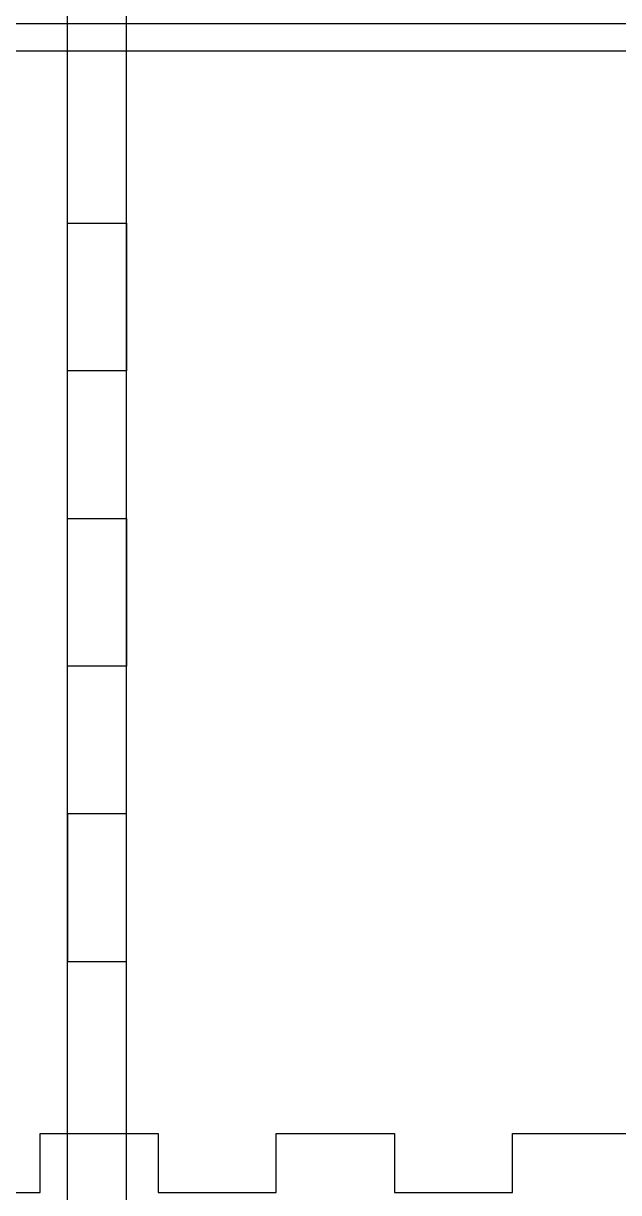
# Model space of a CAD drawing. Header units: millimetres. Extents: x -118 to 1034, y -150 to 646.
# Drawn here: x 733.8 to 794.3, y 229.3 to 348.1 of the extents above; entities that cross this region are included whole.
import ezdxf

# ---------------------------------------------------------------- set-up
doc = ezdxf.new("R2010")
doc.units = ezdxf.units.MM
doc.layers.add('Holes', color=1, linetype='Continuous', plot=False)
doc.layers.add('TabGuides', color=3, linetype='Continuous')
doc.layers.add('text', color=5, linetype='Continuous')

msp = doc.modelspace()

# ---------------------------------------------------------------- linework, layer by layer
for p, q in [((647.0074, 348.0963), (855.5074, 348.0963)), ((647.0074, 348.0963), (855.5074, 348.0963)), ((647.0074, 348.0963), (855.5074, 348.0963)), ((647.0074, 348.0963), (855.5074, 348.0963)), ((647.0074, 348.0963), (855.5074, 348.0963)), ((647.0074, 348.0963), (855.5074, 348.0963)), ((647.0074, 348.0963), (855.5074, 348.0963)), ((647.0074, 348.0963), (855.5074, 348.0963)), ((647.0074, 348.0963), (855.5074, 348.0963)), ((647.0074, 348.0963), (855.5074, 348.0963)), ((647.0074, 348.0963), (855.5074, 348.0963)), ((647.0074, 348.0963), (855.5074, 348.0963)), ((647.0074, 348.0963), (855.5074, 348.0963)), ((647.0074, 348.0963), (855.5074, 348.0963)), ((647.0074, 348.0963), (855.5074, 348.0963)), ((647.0074, 348.0963), (855.5074, 348.0963)), ((647.0074, 348.0963), (855.5074, 348.0963)), ((647.0074, 348.0963), (855.5074, 348.0963)), ((647.0074, 348.0963), (855.5074, 348.0963)), ((647.0074, 348.0963), (855.5074, 348.0963)), ((647.0074, 348.0963), (855.5074, 348.0963)), ((647.0074, 348.0963), (855.5074, 348.0963)), ((647.0074, 348.0963), (855.5074, 348.0963)), ((647.0074, 348.0963), (855.5074, 348.0963)), ((647.0074, 348.0963), (855.5074, 348.0963)), ((647.0074, 348.0963), (855.5074, 348.0963)), ((647.0074, 348.0963), (855.5074, 348.0963)), ((647.0074, 348.0963), (855.5074, 348.0963)), ((647.0074, 348.0963), (855.5074, 348.0963)), ((647.0074, 348.0963), (855.5074, 348.0963)), ((735.5074, 229.3463), (735.5074, 235.3463)), ((735.5074, 235.3463), (747.5074, 235.3463)), ((735.5074, 229.3463), (735.5074, 235.3463)), ((735.5074, 235.3463), (747.5074, 235.3463)), ((735.5074, 229.3463), (735.5074, 235.3463)), ((735.5074, 235.3463), (747.5074, 235.3463)), ((735.5074, 229.3463), (735.5074, 235.3463)), ((735.5074, 235.3463), (747.5074, 235.3463)), ((735.5074, 229.3463), (735.5074, 235.3463)), ((735.5074, 235.3463), (747.5074, 235.3463)), ((735.5074, 229.3463), (735.5074, 235.3463)), ((735.5074, 235.3463), (747.5074, 235.3463)), ((735.5074, 229.3463), (735.5074, 235.3463)), ((735.5074, 235.3463), (747.5074, 235.3463)), ((735.5074, 229.3463), (735.5074, 235.3463)), ((735.5074, 235.3463), (747.5074, 235.3463)), ((735.5074, 229.3463), (735.5074, 235.3463)), ((735.5074, 235.3463), (747.5074, 235.3463)), ((735.5074, 229.3463), (735.5074, 235.3463)), ((735.5074, 235.3463), (747.5074, 235.3463)), ((735.5074, 229.3463), (735.5074, 235.3463)), ((735.5074, 235.3463), (747.5074, 235.3463)), ((735.5074, 229.3463), (735.5074, 235.3463)), ((735.5074, 235.3463), (747.5074, 235.3463)), ((735.5074, 229.3463), (735.5074, 235.3463)), ((735.5074, 235.3463), (747.5074, 235.3463)), ((735.5074, 229.3463), (735.5074, 235.3463)), ((735.5074, 235.3463), (747.5074, 235.3463)), ((735.5074, 229.3463), (735.5074, 235.3463)), ((735.5074, 235.3463), (747.5074, 235.3463)), ((735.5074, 229.3463), (735.5074, 235.3463)), ((735.5074, 235.3463), (747.5074, 235.3463)), ((735.5074, 229.3463), (735.5074, 235.3463)), ((735.5074, 235.3463), (747.5074, 235.3463)), ((735.5074, 229.3463), (735.5074, 235.3463)), ((735.5074, 235.3463), (747.5074, 235.3463)), ((735.5074, 229.3463), (735.5074, 235.3463)), ((735.5074, 235.3463), (747.5074, 235.3463)), ((735.5074, 229.3463), (735.5074, 235.3463)), ((735.5074, 235.3463), (747.5074, 235.3463)), ((735.5074, 229.3463), (735.5074, 235.3463)), ((735.5074, 235.3463), (747.5074, 235.3463)), ((735.5074, 229.3463), (735.5074, 235.3463)), ((735.5074, 235.3463), (747.5074, 235.3463)), ((735.5074, 229.3463), (735.5074, 235.3463)), ((735.5074, 235.3463), (747.5074, 235.3463)), ((735.5074, 229.3463), (735.5074, 235.3463)), ((735.5074, 235.3463), (747.5074, 235.3463)), ((735.5074, 229.3463), (735.5074, 235.3463)), ((735.5074, 235.3463), (747.5074, 235.3463)), ((735.5074, 229.3463), (735.5074, 235.3463)), ((735.5074, 235.3463), (747.5074, 235.3463)), ((735.5074, 229.3463), (735.5074, 235.3463)), ((735.5074, 235.3463), (747.5074, 235.3463)), ((735.5074, 229.3463), (735.5074, 235.3463)), ((735.5074, 235.3463), (747.5074, 235.3463)), ((735.5074, 229.3463), (735.5074, 235.3463)), ((735.5074, 235.3463), (747.5074, 235.3463)), ((735.5074, 229.3463), (735.5074, 235.3463)), ((735.5074, 235.3463), (747.5074, 235.3463)), ((747.5074, 235.3463), (747.5074, 229.3463)), ((747.5074, 235.3463), (747.5074, 229.3463)), ((747.5074, 235.3463), (747.5074, 229.3463)), ((747.5074, 235.3463), (747.5074, 229.3463)), ((747.5074, 235.3463), (747.5074, 229.3463)), ((747.5074, 235.3463), (747.5074, 229.3463)), ((747.5074, 235.3463), (747.5074, 229.3463)), ((747.5074, 235.3463), (747.5074, 229.3463)), ((747.5074, 235.3463), (747.5074, 229.3463)), ((747.5074, 235.3463), (747.5074, 229.3463)), ((747.5074, 235.3463), (747.5074, 229.3463)), ((747.5074, 235.3463), (747.5074, 229.3463)), ((747.5074, 235.3463), (747.5074, 229.3463)), ((747.5074, 235.3463), (747.5074, 229.3463)), ((747.5074, 235.3463), (747.5074, 229.3463)), ((747.5074, 235.3463), (747.5074, 229.3463)), ((747.5074, 235.3463), (747.5074, 229.3463)), ((747.5074, 235.3463), (747.5074, 229.3463)), ((747.5074, 235.3463), (747.5074, 229.3463)), ((747.5074, 235.3463), (747.5074, 229.3463)), ((747.5074, 235.3463), (747.5074, 229.3463)), ((747.5074, 235.3463), (747.5074, 229.3463)), ((747.5074, 235.3463), (747.5074, 229.3463)), ((747.5074, 235.3463), (747.5074, 229.3463)), ((747.5074, 235.3463), (747.5074, 229.3463)), ((747.5074, 235.3463), (747.5074, 229.3463)), ((747.5074, 235.3463), (747.5074, 229.3463)), ((747.5074, 235.3463), (747.5074, 229.3463)), ((747.5074, 235.3463), (747.5074, 229.3463)), ((747.5074, 235.3463), (747.5074, 229.3463)), ((759.5074, 229.3463), (759.5074, 235.3463)), ((759.5074, 235.3463), (771.5074, 235.3463)), ((759.5074, 229.3463), (759.5074, 235.3463)), ((759.5074, 235.3463), (771.5074, 235.3463)), ((759.5074, 229.3463), (759.5074, 235.3463)), ((759.5074, 235.3463), (771.5074, 235.3463)), ((759.5074, 229.3463), (759.5074, 235.3463)), ((759.5074, 235.3463), (771.5074, 235.3463)), ((759.5074, 229.3463), (759.5074, 235.3463)), ((759.5074, 235.3463), (771.5074, 235.3463)), ((759.5074, 229.3463), (759.5074, 235.3463)), ((759.5074, 235.3463), (771.5074, 235.3463)), ((759.5074, 229.3463), (759.5074, 235.3463)), ((759.5074, 235.3463), (771.5074, 235.3463)), ((759.5074, 229.3463), (759.5074, 235.3463)), ((759.5074, 235.3463), (771.5074, 235.3463)), ((759.5074, 229.3463), (759.5074, 235.3463)), ((759.5074, 235.3463), (771.5074, 235.3463)), ((759.5074, 229.3463), (759.5074, 235.3463)), ((759.5074, 235.3463), (771.5074, 235.3463)), ((759.5074, 229.3463), (759.5074, 235.3463)), ((759.5074, 235.3463), (771.5074, 235.3463)), ((759.5074, 229.3463), (759.5074, 235.3463)), ((759.5074, 235.3463), (771.5074, 235.3463)), ((759.5074, 229.3463), (759.5074, 235.3463)), ((759.5074, 235.3463), (771.5074, 235.3463)), ((759.5074, 229.3463), (759.5074, 235.3463)), ((759.5074, 235.3463), (771.5074, 235.3463)), ((759.5074, 229.3463), (759.5074, 235.3463)), ((759.5074, 235.3463), (771.5074, 235.3463)), ((759.5074, 229.3463), (759.5074, 235.3463)), ((759.5074, 235.3463), (771.5074, 235.3463)), ((759.5074, 229.3463), (759.5074, 235.3463)), ((759.5074, 235.3463), (771.5074, 235.3463)), ((759.5074, 229.3463), (759.5074, 235.3463)), ((759.5074, 235.3463), (771.5074, 235.3463)), ((759.5074, 229.3463), (759.5074, 235.3463)), ((759.5074, 235.3463), (771.5074, 235.3463)), ((759.5074, 229.3463), (759.5074, 235.3463)), ((759.5074, 235.3463), (771.5074, 235.3463)), ((759.5074, 229.3463), (759.5074, 235.3463)), ((759.5074, 235.3463), (771.5074, 235.3463)), ((759.5074, 229.3463), (759.5074, 235.3463)), ((759.5074, 235.3463), (771.5074, 235.3463)), ((759.5074, 229.3463), (759.5074, 235.3463)), ((759.5074, 235.3463), (771.5074, 235.3463)), ((759.5074, 229.3463), (759.5074, 235.3463)), ((759.5074, 235.3463), (771.5074, 235.3463)), ((759.5074, 229.3463), (759.5074, 235.3463)), ((759.5074, 235.3463), (771.5074, 235.3463)), ((759.5074, 229.3463), (759.5074, 235.3463)), ((759.5074, 235.3463), (771.5074, 235.3463)), ((759.5074, 229.3463), (759.5074, 235.3463)), ((759.5074, 235.3463), (771.5074, 235.3463)), ((759.5074, 229.3463), (759.5074, 235.3463)), ((759.5074, 235.3463), (771.5074, 235.3463)), ((759.5074, 229.3463), (759.5074, 235.3463)), ((759.5074, 235.3463), (771.5074, 235.3463)), ((759.5074, 229.3463), (759.5074, 235.3463)), ((759.5074, 235.3463), (771.5074, 235.3463)), ((771.5074, 235.3463), (771.5074, 229.3463)), ((771.5074, 235.3463), (771.5074, 229.3463)), ((771.5074, 235.3463), (771.5074, 229.3463)), ((771.5074, 235.3463), (771.5074, 229.3463)), ((771.5074, 235.3463), (771.5074, 229.3463)), ((771.5074, 235.3463), (771.5074, 229.3463)), ((771.5074, 235.3463), (771.5074, 229.3463)), ((771.5074, 235.3463), (771.5074, 229.3463)), ((771.5074, 235.3463), (771.5074, 229.3463)), ((771.5074, 235.3463), (771.5074, 229.3463)), ((771.5074, 235.3463), (771.5074, 229.3463)), ((771.5074, 235.3463), (771.5074, 229.3463)), ((771.5074, 235.3463), (771.5074, 229.3463)), ((771.5074, 235.3463), (771.5074, 229.3463)), ((771.5074, 235.3463), (771.5074, 229.3463)), ((771.5074, 235.3463), (771.5074, 229.3463)), ((771.5074, 235.3463), (771.5074, 229.3463)), ((771.5074, 235.3463), (771.5074, 229.3463)), ((771.5074, 235.3463), (771.5074, 229.3463)), ((771.5074, 235.3463), (771.5074, 229.3463)), ((771.5074, 235.3463), (771.5074, 229.3463)), ((771.5074, 235.3463), (771.5074, 229.3463)), ((771.5074, 235.3463), (771.5074, 229.3463)), ((771.5074, 235.3463), (771.5074, 229.3463)), ((771.5074, 235.3463), (771.5074, 229.3463)), ((771.5074, 235.3463), (771.5074, 229.3463)), ((771.5074, 235.3463), (771.5074, 229.3463)), ((771.5074, 235.3463), (771.5074, 229.3463)), ((771.5074, 235.3463), (771.5074, 229.3463)), ((771.5074, 235.3463), (771.5074, 229.3463)), ((783.5074, 229.3463), (783.5074, 235.3463)), ((783.5074, 235.3463), (795.5074, 235.3463)), ((783.5074, 229.3463), (783.5074, 235.3463)), ((783.5074, 235.3463), (795.5074, 235.3463)), ((783.5074, 229.3463), (783.5074, 235.3463)), ((783.5074, 235.3463), (795.5074, 235.3463)), ((783.5074, 229.3463), (783.5074, 235.3463)), ((783.5074, 235.3463), (795.5074, 235.3463)), ((783.5074, 229.3463), (783.5074, 235.3463)), ((783.5074, 235.3463), (795.5074, 235.3463)), ((783.5074, 229.3463), (783.5074, 235.3463)), ((783.5074, 235.3463), (795.5074, 235.3463)), ((783.5074, 229.3463), (783.5074, 235.3463)), ((783.5074, 235.3463), (795.5074, 235.3463)), ((783.5074, 229.3463), (783.5074, 235.3463)), ((783.5074, 235.3463), (795.5074, 235.3463)), ((783.5074, 229.3463), (783.5074, 235.3463)), ((783.5074, 235.3463), (795.5074, 235.3463)), ((783.5074, 229.3463), (783.5074, 235.3463)), ((783.5074, 235.3463), (795.5074, 235.3463)), ((783.5074, 229.3463), (783.5074, 235.3463)), ((783.5074, 235.3463), (795.5074, 235.3463)), ((783.5074, 229.3463), (783.5074, 235.3463)), ((783.5074, 235.3463), (795.5074, 235.3463)), ((783.5074, 229.3463), (783.5074, 235.3463)), ((783.5074, 235.3463), (795.5074, 235.3463)), ((783.5074, 229.3463), (783.5074, 235.3463)), ((783.5074, 235.3463), (795.5074, 235.3463)), ((783.5074, 229.3463), (783.5074, 235.3463)), ((783.5074, 235.3463), (795.5074, 235.3463)), ((783.5074, 229.3463), (783.5074, 235.3463)), ((783.5074, 235.3463), (795.5074, 235.3463)), ((783.5074, 229.3463), (783.5074, 235.3463)), ((783.5074, 235.3463), (795.5074, 235.3463)), ((783.5074, 229.3463), (783.5074, 235.3463)), ((783.5074, 235.3463), (795.5074, 235.3463)), ((783.5074, 229.3463), (783.5074, 235.3463)), ((783.5074, 235.3463), (795.5074, 235.3463)), ((783.5074, 229.3463), (783.5074, 235.3463)), ((783.5074, 235.3463), (795.5074, 235.3463)), ((783.5074, 229.3463), (783.5074, 235.3463)), ((783.5074, 235.3463), (795.5074, 235.3463)), ((783.5074, 229.3463), (783.5074, 235.3463)), ((783.5074, 235.3463), (795.5074, 235.3463)), ((783.5074, 229.3463), (783.5074, 235.3463)), ((783.5074, 235.3463), (795.5074, 235.3463)), ((783.5074, 229.3463), (783.5074, 235.3463)), ((783.5074, 235.3463), (795.5074, 235.3463)), ((783.5074, 229.3463), (783.5074, 235.3463)), ((783.5074, 235.3463), (795.5074, 235.3463)), ((783.5074, 229.3463), (783.5074, 235.3463)), ((783.5074, 235.3463), (795.5074, 235.3463)), ((783.5074, 229.3463), (783.5074, 235.3463)), ((783.5074, 235.3463), (795.5074, 235.3463)), ((783.5074, 229.3463), (783.5074, 235.3463)), ((783.5074, 235.3463), (795.5074, 235.3463)), ((783.5074, 229.3463), (783.5074, 235.3463)), ((783.5074, 235.3463), (795.5074, 235.3463)), ((783.5074, 229.3463), (783.5074, 235.3463)), ((783.5074, 235.3463), (795.5074, 235.3463)), ((723.5074, 229.3463), (735.5074, 229.3463)), ((723.5074, 229.3463), (735.5074, 229.3463)), ((723.5074, 229.3463), (735.5074, 229.3463)), ((723.5074, 229.3463), (735.5074, 229.3463)), ((723.5074, 229.3463), (735.5074, 229.3463)), ((723.5074, 229.3463), (735.5074, 229.3463)), ((723.5074, 229.3463), (735.5074, 229.3463)), ((723.5074, 229.3463), (735.5074, 229.3463)), ((723.5074, 229.3463), (735.5074, 229.3463)), ((723.5074, 229.3463), (735.5074, 229.3463)), ((723.5074, 229.3463), (735.5074, 229.3463)), ((723.5074, 229.3463), (735.5074, 229.3463)), ((723.5074, 229.3463), (735.5074, 229.3463)), ((723.5074, 229.3463), (735.5074, 229.3463)), ((723.5074, 229.3463), (735.5074, 229.3463)), ((723.5074, 229.3463), (735.5074, 229.3463)), ((723.5074, 229.3463), (735.5074, 229.3463)), ((723.5074, 229.3463), (735.5074, 229.3463)), ((723.5074, 229.3463), (735.5074, 229.3463)), ((723.5074, 229.3463), (735.5074, 229.3463)), ((723.5074, 229.3463), (735.5074, 229.3463)), ((723.5074, 229.3463), (735.5074, 229.3463)), ((723.5074, 229.3463), (735.5074, 229.3463)), ((723.5074, 229.3463), (735.5074, 229.3463)), ((723.5074, 229.3463), (735.5074, 229.3463)), ((723.5074, 229.3463), (735.5074, 229.3463)), ((723.5074, 229.3463), (735.5074, 229.3463)), ((723.5074, 229.3463), (735.5074, 229.3463)), ((723.5074, 229.3463), (735.5074, 229.3463)), ((723.5074, 229.3463), (735.5074, 229.3463)), ((747.5074, 229.3463), (759.5074, 229.3463)), ((747.5074, 229.3463), (759.5074, 229.3463)), ((747.5074, 229.3463), (759.5074, 229.3463)), ((747.5074, 229.3463), (759.5074, 229.3463)), ((747.5074, 229.3463), (759.5074, 229.3463)), ((747.5074, 229.3463), (759.5074, 229.3463)), ((747.5074, 229.3463), (759.5074, 229.3463)), ((747.5074, 229.3463), (759.5074, 229.3463)), ((747.5074, 229.3463), (759.5074, 229.3463)), ((747.5074, 229.3463), (759.5074, 229.3463)), ((747.5074, 229.3463), (759.5074, 229.3463)), ((747.5074, 229.3463), (759.5074, 229.3463)), ((747.5074, 229.3463), (759.5074, 229.3463)), ((747.5074, 229.3463), (759.5074, 229.3463)), ((747.5074, 229.3463), (759.5074, 229.3463)), ((747.5074, 229.3463), (759.5074, 229.3463)), ((747.5074, 229.3463), (759.5074, 229.3463)), ((747.5074, 229.3463), (759.5074, 229.3463)), ((747.5074, 229.3463), (759.5074, 229.3463)), ((747.5074, 229.3463), (759.5074, 229.3463)), ((747.5074, 229.3463), (759.5074, 229.3463)), ((747.5074, 229.3463), (759.5074, 229.3463)), ((747.5074, 229.3463), (759.5074, 229.3463)), ((747.5074, 229.3463), (759.5074, 229.3463)), ((747.5074, 229.3463), (759.5074, 229.3463)), ((747.5074, 229.3463), (759.5074, 229.3463)), ((747.5074, 229.3463), (759.5074, 229.3463)), ((747.5074, 229.3463), (759.5074, 229.3463)), ((747.5074, 229.3463), (759.5074, 229.3463)), ((747.5074, 229.3463), (759.5074, 229.3463)), ((771.5074, 229.3463), (783.5074, 229.3463)), ((771.5074, 229.3463), (783.5074, 229.3463)), ((771.5074, 229.3463), (783.5074, 229.3463)), ((771.5074, 229.3463), (783.5074, 229.3463)), ((771.5074, 229.3463), (783.5074, 229.3463)), ((771.5074, 229.3463), (783.5074, 229.3463)), ((771.5074, 229.3463), (783.5074, 229.3463)), ((771.5074, 229.3463), (783.5074, 229.3463)), ((771.5074, 229.3463), (783.5074, 229.3463)), ((771.5074, 229.3463), (783.5074, 229.3463)), ((771.5074, 229.3463), (783.5074, 229.3463)), ((771.5074, 229.3463), (783.5074, 229.3463)), ((771.5074, 229.3463), (783.5074, 229.3463)), ((771.5074, 229.3463), (783.5074, 229.3463)), ((771.5074, 229.3463), (783.5074, 229.3463)), ((771.5074, 229.3463), (783.5074, 229.3463)), ((771.5074, 229.3463), (783.5074, 229.3463)), ((771.5074, 229.3463), (783.5074, 229.3463)), ((771.5074, 229.3463), (783.5074, 229.3463)), ((771.5074, 229.3463), (783.5074, 229.3463)), ((771.5074, 229.3463), (783.5074, 229.3463)), ((771.5074, 229.3463), (783.5074, 229.3463)), ((771.5074, 229.3463), (783.5074, 229.3463)), ((771.5074, 229.3463), (783.5074, 229.3463)), ((771.5074, 229.3463), (783.5074, 229.3463)), ((771.5074, 229.3463), (783.5074, 229.3463)), ((771.5074, 229.3463), (783.5074, 229.3463)), ((771.5074, 229.3463), (783.5074, 229.3463)), ((771.5074, 229.3463), (783.5074, 229.3463)), ((771.5074, 229.3463), (783.5074, 229.3463))]:
    msp.add_line(p, q)
at = {"layer": 'Holes'}
for p, q in [((738.2788, 312.8223), (738.2788, 327.8223)), ((738.2788, 327.8223), (744.2788, 327.8223)), ((738.2788, 312.8223), (738.2788, 327.8223)), ((738.2788, 327.8223), (744.2788, 327.8223)), ((738.2788, 312.8223), (738.2788, 327.8223)), ((738.2788, 327.8223), (744.2788, 327.8223)), ((738.2788, 312.8223), (738.2788, 327.8223)), ((738.2788, 327.8223), (744.2788, 327.8223)), ((738.2788, 312.8223), (738.2788, 327.8223)), ((738.2788, 327.8223), (744.2788, 327.8223)), ((738.2788, 312.8223), (738.2788, 327.8223)), ((738.2788, 327.8223), (744.2788, 327.8223)), ((738.2788, 312.8223), (738.2788, 327.8223)), ((738.2788, 327.8223), (744.2788, 327.8223)), ((738.2788, 312.8223), (738.2788, 327.8223)), ((738.2788, 327.8223), (744.2788, 327.8223)), ((738.2788, 312.8223), (738.2788, 327.8223)), ((738.2788, 327.8223), (744.2788, 327.8223)), ((738.2788, 312.8223), (738.2788, 327.8223)), ((738.2788, 327.8223), (744.2788, 327.8223)), ((738.2788, 312.8223), (738.2788, 327.8223)), ((738.2788, 327.8223), (744.2788, 327.8223)), ((738.2788, 312.8223), (738.2788, 327.8223)), ((738.2788, 327.8223), (744.2788, 327.8223)), ((738.2788, 312.8223), (738.2788, 327.8223)), ((738.2788, 327.8223), (744.2788, 327.8223)), ((738.2788, 312.8223), (738.2788, 327.8223)), ((738.2788, 327.8223), (744.2788, 327.8223)), ((738.2788, 312.8223), (738.2788, 327.8223)), ((738.2788, 327.8223), (744.2788, 327.8223)), ((738.2788, 312.8223), (738.2788, 327.8223)), ((738.2788, 327.8223), (744.2788, 327.8223)), ((738.2788, 312.8223), (738.2788, 327.8223)), ((738.2788, 327.8223), (744.2788, 327.8223)), ((738.2788, 312.8223), (738.2788, 327.8223)), ((738.2788, 327.8223), (744.2788, 327.8223)), ((738.2788, 312.8223), (738.2788, 327.8223)), ((738.2788, 327.8223), (744.2788, 327.8223)), ((738.2788, 312.8223), (738.2788, 327.8223)), ((738.2788, 327.8223), (744.2788, 327.8223)), ((738.2788, 312.8223), (738.2788, 327.8223)), ((738.2788, 327.8223), (744.2788, 327.8223)), ((738.2788, 312.8223), (738.2788, 327.8223)), ((738.2788, 327.8223), (744.2788, 327.8223)), ((738.2788, 312.8223), (738.2788, 327.8223)), ((738.2788, 327.8223), (744.2788, 327.8223)), ((738.2788, 312.8223), (738.2788, 327.8223)), ((738.2788, 327.8223), (744.2788, 327.8223)), ((738.2788, 312.8223), (738.2788, 327.8223)), ((738.2788, 327.8223), (744.2788, 327.8223)), ((738.2788, 312.8223), (738.2788, 327.8223)), ((738.2788, 327.8223), (744.2788, 327.8223)), ((738.2788, 312.8223), (738.2788, 327.8223)), ((738.2788, 327.8223), (744.2788, 327.8223)), ((738.2788, 312.8223), (738.2788, 327.8223)), ((738.2788, 327.8223), (744.2788, 327.8223)), ((738.2788, 312.8223), (738.2788, 327.8223)), ((738.2788, 327.8223), (744.2788, 327.8223)), ((738.2788, 312.8223), (738.2788, 327.8223)), ((738.2788, 327.8223), (744.2788, 327.8223)), ((744.2788, 327.8223), (744.2788, 312.8223)), ((744.2788, 327.8223), (744.2788, 312.8223)), ((744.2788, 327.8223), (744.2788, 312.8223)), ((744.2788, 327.8223), (744.2788, 312.8223)), ((744.2788, 327.8223), (744.2788, 312.8223)), ((744.2788, 327.8223), (744.2788, 312.8223)), ((744.2788, 327.8223), (744.2788, 312.8223)), ((744.2788, 327.8223), (744.2788, 312.8223)), ((744.2788, 327.8223), (744.2788, 312.8223)), ((744.2788, 327.8223), (744.2788, 312.8223)), ((744.2788, 327.8223), (744.2788, 312.8223)), ((744.2788, 327.8223), (744.2788, 312.8223)), ((744.2788, 327.8223), (744.2788, 312.8223)), ((744.2788, 327.8223), (744.2788, 312.8223)), ((744.2788, 327.8223), (744.2788, 312.8223)), ((744.2788, 327.8223), (744.2788, 312.8223)), ((744.2788, 327.8223), (744.2788, 312.8223)), ((744.2788, 327.8223), (744.2788, 312.8223)), ((744.2788, 327.8223), (744.2788, 312.8223)), ((744.2788, 327.8223), (744.2788, 312.8223)), ((744.2788, 327.8223), (744.2788, 312.8223)), ((744.2788, 327.8223), (744.2788, 312.8223)), ((744.2788, 327.8223), (744.2788, 312.8223)), ((744.2788, 327.8223), (744.2788, 312.8223)), ((744.2788, 327.8223), (744.2788, 312.8223)), ((744.2788, 327.8223), (744.2788, 312.8223)), ((744.2788, 327.8223), (744.2788, 312.8223)), ((744.2788, 327.8223), (744.2788, 312.8223)), ((744.2788, 327.8223), (744.2788, 312.8223)), ((744.2788, 327.8223), (744.2788, 312.8223)), ((744.2788, 312.8223), (738.2788, 312.8223)), ((744.2788, 312.8223), (738.2788, 312.8223)), ((744.2788, 312.8223), (738.2788, 312.8223)), ((744.2788, 312.8223), (738.2788, 312.8223)), ((744.2788, 312.8223), (738.2788, 312.8223)), ((744.2788, 312.8223), (738.2788, 312.8223)), ((744.2788, 312.8223), (738.2788, 312.8223)), ((744.2788, 312.8223), (738.2788, 312.8223)), ((744.2788, 312.8223), (738.2788, 312.8223)), ((744.2788, 312.8223), (738.2788, 312.8223)), ((744.2788, 312.8223), (738.2788, 312.8223)), ((744.2788, 312.8223), (738.2788, 312.8223)), ((744.2788, 312.8223), (738.2788, 312.8223)), ((744.2788, 312.8223), (738.2788, 312.8223)), ((744.2788, 312.8223), (738.2788, 312.8223)), ((744.2788, 312.8223), (738.2788, 312.8223)), ((744.2788, 312.8223), (738.2788, 312.8223)), ((744.2788, 312.8223), (738.2788, 312.8223)), ((744.2788, 312.8223), (738.2788, 312.8223)), ((744.2788, 312.8223), (738.2788, 312.8223)), ((744.2788, 312.8223), (738.2788, 312.8223)), ((744.2788, 312.8223), (738.2788, 312.8223)), ((744.2788, 312.8223), (738.2788, 312.8223)), ((744.2788, 312.8223), (738.2788, 312.8223)), ((744.2788, 312.8223), (738.2788, 312.8223)), ((744.2788, 312.8223), (738.2788, 312.8223)), ((744.2788, 312.8223), (738.2788, 312.8223)), ((744.2788, 312.8223), (738.2788, 312.8223)), ((744.2788, 312.8223), (738.2788, 312.8223)), ((744.2788, 312.8223), (738.2788, 312.8223)), ((738.2788, 282.8223), (738.2788, 297.8223)), ((738.2788, 297.8223), (744.2788, 297.8223)), ((738.2788, 282.8223), (738.2788, 297.8223)), ((738.2788, 297.8223), (744.2788, 297.8223)), ((738.2788, 282.8223), (738.2788, 297.8223)), ((738.2788, 297.8223), (744.2788, 297.8223)), ((738.2788, 282.8223), (738.2788, 297.8223)), ((738.2788, 297.8223), (744.2788, 297.8223)), ((738.2788, 282.8223), (738.2788, 297.8223)), ((738.2788, 297.8223), (744.2788, 297.8223)), ((738.2788, 282.8223), (738.2788, 297.8223)), ((738.2788, 297.8223), (744.2788, 297.8223)), ((738.2788, 282.8223), (738.2788, 297.8223)), ((738.2788, 297.8223), (744.2788, 297.8223)), ((738.2788, 282.8223), (738.2788, 297.8223)), ((738.2788, 297.8223), (744.2788, 297.8223)), ((738.2788, 282.8223), (738.2788, 297.8223)), ((738.2788, 297.8223), (744.2788, 297.8223)), ((738.2788, 282.8223), (738.2788, 297.8223)), ((738.2788, 297.8223), (744.2788, 297.8223)), ((738.2788, 282.8223), (738.2788, 297.8223)), ((738.2788, 297.8223), (744.2788, 297.8223)), ((738.2788, 282.8223), (738.2788, 297.8223)), ((738.2788, 297.8223), (744.2788, 297.8223)), ((738.2788, 282.8223), (738.2788, 297.8223)), ((738.2788, 297.8223), (744.2788, 297.8223)), ((738.2788, 282.8223), (738.2788, 297.8223)), ((738.2788, 297.8223), (744.2788, 297.8223)), ((738.2788, 282.8223), (738.2788, 297.8223)), ((738.2788, 297.8223), (744.2788, 297.8223)), ((738.2788, 282.8223), (738.2788, 297.8223)), ((738.2788, 297.8223), (744.2788, 297.8223)), ((738.2788, 282.8223), (738.2788, 297.8223)), ((738.2788, 297.8223), (744.2788, 297.8223)), ((738.2788, 282.8223), (738.2788, 297.8223)), ((738.2788, 297.8223), (744.2788, 297.8223)), ((738.2788, 282.8223), (738.2788, 297.8223)), ((738.2788, 297.8223), (744.2788, 297.8223)), ((738.2788, 282.8223), (738.2788, 297.8223)), ((738.2788, 297.8223), (744.2788, 297.8223)), ((738.2788, 282.8223), (738.2788, 297.8223)), ((738.2788, 297.8223), (744.2788, 297.8223)), ((738.2788, 282.8223), (738.2788, 297.8223)), ((738.2788, 297.8223), (744.2788, 297.8223)), ((738.2788, 282.8223), (738.2788, 297.8223)), ((738.2788, 297.8223), (744.2788, 297.8223)), ((738.2788, 282.8223), (738.2788, 297.8223)), ((738.2788, 297.8223), (744.2788, 297.8223)), ((738.2788, 282.8223), (738.2788, 297.8223)), ((738.2788, 297.8223), (744.2788, 297.8223)), ((738.2788, 282.8223), (738.2788, 297.8223)), ((738.2788, 297.8223), (744.2788, 297.8223)), ((738.2788, 282.8223), (738.2788, 297.8223)), ((738.2788, 297.8223), (744.2788, 297.8223)), ((738.2788, 282.8223), (738.2788, 297.8223)), ((738.2788, 297.8223), (744.2788, 297.8223)), ((738.2788, 282.8223), (738.2788, 297.8223)), ((738.2788, 297.8223), (744.2788, 297.8223)), ((738.2788, 282.8223), (738.2788, 297.8223)), ((738.2788, 297.8223), (744.2788, 297.8223)), ((744.2788, 297.8223), (744.2788, 282.8223)), ((744.2788, 297.8223), (744.2788, 282.8223)), ((744.2788, 297.8223), (744.2788, 282.8223)), ((744.2788, 297.8223), (744.2788, 282.8223)), ((744.2788, 297.8223), (744.2788, 282.8223)), ((744.2788, 297.8223), (744.2788, 282.8223)), ((744.2788, 297.8223), (744.2788, 282.8223)), ((744.2788, 297.8223), (744.2788, 282.8223)), ((744.2788, 297.8223), (744.2788, 282.8223)), ((744.2788, 297.8223), (744.2788, 282.8223)), ((744.2788, 297.8223), (744.2788, 282.8223)), ((744.2788, 297.8223), (744.2788, 282.8223)), ((744.2788, 297.8223), (744.2788, 282.8223)), ((744.2788, 297.8223), (744.2788, 282.8223)), ((744.2788, 297.8223), (744.2788, 282.8223)), ((744.2788, 297.8223), (744.2788, 282.8223)), ((744.2788, 297.8223), (744.2788, 282.8223)), ((744.2788, 297.8223), (744.2788, 282.8223)), ((744.2788, 297.8223), (744.2788, 282.8223)), ((744.2788, 297.8223), (744.2788, 282.8223)), ((744.2788, 297.8223), (744.2788, 282.8223)), ((744.2788, 297.8223), (744.2788, 282.8223)), ((744.2788, 297.8223), (744.2788, 282.8223)), ((744.2788, 297.8223), (744.2788, 282.8223)), ((744.2788, 297.8223), (744.2788, 282.8223)), ((744.2788, 297.8223), (744.2788, 282.8223)), ((744.2788, 297.8223), (744.2788, 282.8223)), ((744.2788, 297.8223), (744.2788, 282.8223)), ((744.2788, 297.8223), (744.2788, 282.8223)), ((744.2788, 297.8223), (744.2788, 282.8223)), ((744.2788, 282.8223), (738.2788, 282.8223)), ((744.2788, 282.8223), (738.2788, 282.8223)), ((744.2788, 282.8223), (738.2788, 282.8223)), ((744.2788, 282.8223), (738.2788, 282.8223)), ((744.2788, 282.8223), (738.2788, 282.8223)), ((744.2788, 282.8223), (738.2788, 282.8223)), ((744.2788, 282.8223), (738.2788, 282.8223)), ((744.2788, 282.8223), (738.2788, 282.8223)), ((744.2788, 282.8223), (738.2788, 282.8223)), ((744.2788, 282.8223), (738.2788, 282.8223)), ((744.2788, 282.8223), (738.2788, 282.8223)), ((744.2788, 282.8223), (738.2788, 282.8223)), ((744.2788, 282.8223), (738.2788, 282.8223)), ((744.2788, 282.8223), (738.2788, 282.8223)), ((744.2788, 282.8223), (738.2788, 282.8223)), ((744.2788, 282.8223), (738.2788, 282.8223)), ((744.2788, 282.8223), (738.2788, 282.8223)), ((744.2788, 282.8223), (738.2788, 282.8223)), ((744.2788, 282.8223), (738.2788, 282.8223)), ((744.2788, 282.8223), (738.2788, 282.8223)), ((744.2788, 282.8223), (738.2788, 282.8223)), ((744.2788, 282.8223), (738.2788, 282.8223)), ((744.2788, 282.8223), (738.2788, 282.8223)), ((744.2788, 282.8223), (738.2788, 282.8223)), ((744.2788, 282.8223), (738.2788, 282.8223)), ((744.2788, 282.8223), (738.2788, 282.8223)), ((744.2788, 282.8223), (738.2788, 282.8223)), ((744.2788, 282.8223), (738.2788, 282.8223)), ((744.2788, 282.8223), (738.2788, 282.8223)), ((744.2788, 282.8223), (738.2788, 282.8223)), ((744.2788, 267.8223), (738.2788, 267.8223)), ((738.2788, 267.8223), (738.2788, 252.8223)), ((744.2788, 267.8223), (738.2788, 267.8223)), ((738.2788, 267.8223), (738.2788, 252.8223)), ((744.2788, 267.8223), (738.2788, 267.8223)), ((738.2788, 267.8223), (738.2788, 252.8223)), ((744.2788, 267.8223), (738.2788, 267.8223)), ((738.2788, 267.8223), (738.2788, 252.8223)), ((744.2788, 267.8223), (738.2788, 267.8223)), ((738.2788, 267.8223), (738.2788, 252.8223)), ((744.2788, 267.8223), (738.2788, 267.8223)), ((738.2788, 267.8223), (738.2788, 252.8223)), ((744.2788, 267.8223), (738.2788, 267.8223)), ((738.2788, 267.8223), (738.2788, 252.8223)), ((744.2788, 267.8223), (738.2788, 267.8223)), ((738.2788, 267.8223), (738.2788, 252.8223)), ((744.2788, 267.8223), (738.2788, 267.8223)), ((738.2788, 267.8223), (738.2788, 252.8223)), ((744.2788, 267.8223), (738.2788, 267.8223)), ((738.2788, 267.8223), (738.2788, 252.8223)), ((744.2788, 267.8223), (738.2788, 267.8223)), ((738.2788, 267.8223), (738.2788, 252.8223)), ((744.2788, 267.8223), (738.2788, 267.8223)), ((738.2788, 267.8223), (738.2788, 252.8223)), ((744.2788, 267.8223), (738.2788, 267.8223)), ((738.2788, 267.8223), (738.2788, 252.8223)), ((744.2788, 267.8223), (738.2788, 267.8223)), ((738.2788, 267.8223), (738.2788, 252.8223)), ((744.2788, 267.8223), (738.2788, 267.8223)), ((738.2788, 267.8223), (738.2788, 252.8223)), ((744.2788, 267.8223), (738.2788, 267.8223)), ((738.2788, 267.8223), (738.2788, 252.8223)), ((744.2788, 267.8223), (738.2788, 267.8223)), ((738.2788, 267.8223), (738.2788, 252.8223)), ((744.2788, 267.8223), (738.2788, 267.8223)), ((738.2788, 267.8223), (738.2788, 252.8223)), ((744.2788, 267.8223), (738.2788, 267.8223)), ((738.2788, 267.8223), (738.2788, 252.8223)), ((744.2788, 267.8223), (738.2788, 267.8223)), ((738.2788, 267.8223), (738.2788, 252.8223)), ((744.2788, 267.8223), (738.2788, 267.8223)), ((738.2788, 267.8223), (738.2788, 252.8223)), ((744.2788, 267.8223), (738.2788, 267.8223)), ((738.2788, 267.8223), (738.2788, 252.8223)), ((744.2788, 267.8223), (738.2788, 267.8223)), ((738.2788, 267.8223), (738.2788, 252.8223)), ((744.2788, 267.8223), (738.2788, 267.8223)), ((738.2788, 267.8223), (738.2788, 252.8223)), ((744.2788, 267.8223), (738.2788, 267.8223)), ((738.2788, 267.8223), (738.2788, 252.8223)), ((744.2788, 267.8223), (738.2788, 267.8223)), ((738.2788, 267.8223), (738.2788, 252.8223)), ((744.2788, 267.8223), (738.2788, 267.8223)), ((738.2788, 267.8223), (738.2788, 252.8223)), ((744.2788, 267.8223), (738.2788, 267.8223)), ((738.2788, 267.8223), (738.2788, 252.8223)), ((744.2788, 267.8223), (738.2788, 267.8223)), ((738.2788, 267.8223), (738.2788, 252.8223)), ((744.2788, 267.8223), (738.2788, 267.8223)), ((738.2788, 267.8223), (738.2788, 252.8223)), ((744.2788, 252.8223), (744.2788, 267.8223)), ((744.2788, 252.8223), (744.2788, 267.8223)), ((744.2788, 252.8223), (744.2788, 267.8223)), ((744.2788, 252.8223), (744.2788, 267.8223)), ((744.2788, 252.8223), (744.2788, 267.8223)), ((744.2788, 252.8223), (744.2788, 267.8223)), ((744.2788, 252.8223), (744.2788, 267.8223)), ((744.2788, 252.8223), (744.2788, 267.8223)), ((744.2788, 252.8223), (744.2788, 267.8223)), ((744.2788, 252.8223), (744.2788, 267.8223)), ((744.2788, 252.8223), (744.2788, 267.8223)), ((744.2788, 252.8223), (744.2788, 267.8223)), ((744.2788, 252.8223), (744.2788, 267.8223)), ((744.2788, 252.8223), (744.2788, 267.8223)), ((744.2788, 252.8223), (744.2788, 267.8223)), ((744.2788, 252.8223), (744.2788, 267.8223)), ((744.2788, 252.8223), (744.2788, 267.8223)), ((744.2788, 252.8223), (744.2788, 267.8223)), ((744.2788, 252.8223), (744.2788, 267.8223)), ((744.2788, 252.8223), (744.2788, 267.8223)), ((744.2788, 252.8223), (744.2788, 267.8223)), ((744.2788, 252.8223), (744.2788, 267.8223)), ((744.2788, 252.8223), (744.2788, 267.8223)), ((744.2788, 252.8223), (744.2788, 267.8223)), ((744.2788, 252.8223), (744.2788, 267.8223)), ((744.2788, 252.8223), (744.2788, 267.8223)), ((744.2788, 252.8223), (744.2788, 267.8223)), ((744.2788, 252.8223), (744.2788, 267.8223)), ((744.2788, 252.8223), (744.2788, 267.8223)), ((744.2788, 252.8223), (744.2788, 267.8223)), ((738.2788, 252.8223), (744.2788, 252.8223)), ((738.2788, 252.8223), (744.2788, 252.8223)), ((738.2788, 252.8223), (744.2788, 252.8223)), ((738.2788, 252.8223), (744.2788, 252.8223)), ((738.2788, 252.8223), (744.2788, 252.8223)), ((738.2788, 252.8223), (744.2788, 252.8223)), ((738.2788, 252.8223), (744.2788, 252.8223)), ((738.2788, 252.8223), (744.2788, 252.8223)), ((738.2788, 252.8223), (744.2788, 252.8223)), ((738.2788, 252.8223), (744.2788, 252.8223)), ((738.2788, 252.8223), (744.2788, 252.8223)), ((738.2788, 252.8223), (744.2788, 252.8223)), ((738.2788, 252.8223), (744.2788, 252.8223)), ((738.2788, 252.8223), (744.2788, 252.8223)), ((738.2788, 252.8223), (744.2788, 252.8223)), ((738.2788, 252.8223), (744.2788, 252.8223)), ((738.2788, 252.8223), (744.2788, 252.8223)), ((738.2788, 252.8223), (744.2788, 252.8223)), ((738.2788, 252.8223), (744.2788, 252.8223)), ((738.2788, 252.8223), (744.2788, 252.8223)), ((738.2788, 252.8223), (744.2788, 252.8223)), ((738.2788, 252.8223), (744.2788, 252.8223)), ((738.2788, 252.8223), (744.2788, 252.8223)), ((738.2788, 252.8223), (744.2788, 252.8223)), ((738.2788, 252.8223), (744.2788, 252.8223)), ((738.2788, 252.8223), (744.2788, 252.8223)), ((738.2788, 252.8223), (744.2788, 252.8223)), ((738.2788, 252.8223), (744.2788, 252.8223)), ((738.2788, 252.8223), (744.2788, 252.8223)), ((738.2788, 252.8223), (744.2788, 252.8223))]:
    msp.add_line(p, q, dxfattribs=at)
at = {"layer": 'TabGuides'}
for p in [(738.2788, 87.8654), (744.2788, 87.8654)]:
    msp.add_xline(p, (0, 1), dxfattribs=at)
at = {"layer": 'text'}
msp.add_line((435.5074, 345.2983), (855.5074, 345.2983), dxfattribs=at)
msp.add_line((435.5074, 345.2983), (855.5074, 345.2983), dxfattribs=at)
msp.add_line((435.5074, 345.2983), (855.5074, 345.2983), dxfattribs=at)
msp.add_line((435.5074, 345.2983), (855.5074, 345.2983), dxfattribs=at)
msp.add_line((435.5074, 345.2983), (855.5074, 345.2983), dxfattribs=at)
msp.add_line((435.5074, 345.2983), (855.5074, 345.2983), dxfattribs=at)
msp.add_line((435.5074, 345.2983), (855.5074, 345.2983), dxfattribs=at)
msp.add_line((435.5074, 345.2983), (855.5074, 345.2983), dxfattribs=at)
msp.add_line((435.5074, 345.2983), (855.5074, 345.2983), dxfattribs=at)
msp.add_line((435.5074, 345.2983), (855.5074, 345.2983), dxfattribs=at)
msp.add_line((435.5074, 345.2983), (855.5074, 345.2983), dxfattribs=at)
msp.add_line((435.5074, 345.2983), (855.5074, 345.2983), dxfattribs=at)
msp.add_line((435.5074, 345.2983), (855.5074, 345.2983), dxfattribs=at)
msp.add_line((435.5074, 345.2983), (855.5074, 345.2983), dxfattribs=at)
msp.add_line((435.5074, 345.2983), (855.5074, 345.2983), dxfattribs=at)
msp.add_line((435.5074, 345.2983), (855.5074, 345.2983), dxfattribs=at)
msp.add_line((435.5074, 345.2983), (855.5074, 345.2983), dxfattribs=at)
msp.add_line((435.5074, 345.2983), (855.5074, 345.2983), dxfattribs=at)
msp.add_line((435.5074, 345.2983), (855.5074, 345.2983), dxfattribs=at)
msp.add_line((435.5074, 345.2983), (855.5074, 345.2983), dxfattribs=at)
msp.add_line((435.5074, 345.2983), (855.5074, 345.2983), dxfattribs=at)
msp.add_line((435.5074, 345.2983), (855.5074, 345.2983), dxfattribs=at)
msp.add_line((435.5074, 345.2983), (855.5074, 345.2983), dxfattribs=at)
msp.add_line((435.5074, 345.2983), (855.5074, 345.2983), dxfattribs=at)
msp.add_line((435.5074, 345.2983), (855.5074, 345.2983), dxfattribs=at)
msp.add_line((435.5074, 345.2983), (855.5074, 345.2983), dxfattribs=at)
msp.add_line((435.5074, 345.2983), (855.5074, 345.2983), dxfattribs=at)
msp.add_line((435.5074, 345.2983), (855.5074, 345.2983), dxfattribs=at)
msp.add_line((435.5074, 345.2983), (855.5074, 345.2983), dxfattribs=at)
msp.add_line((435.5074, 345.2983), (855.5074, 345.2983), dxfattribs=at)

doc.saveas('drawing.dxf')
